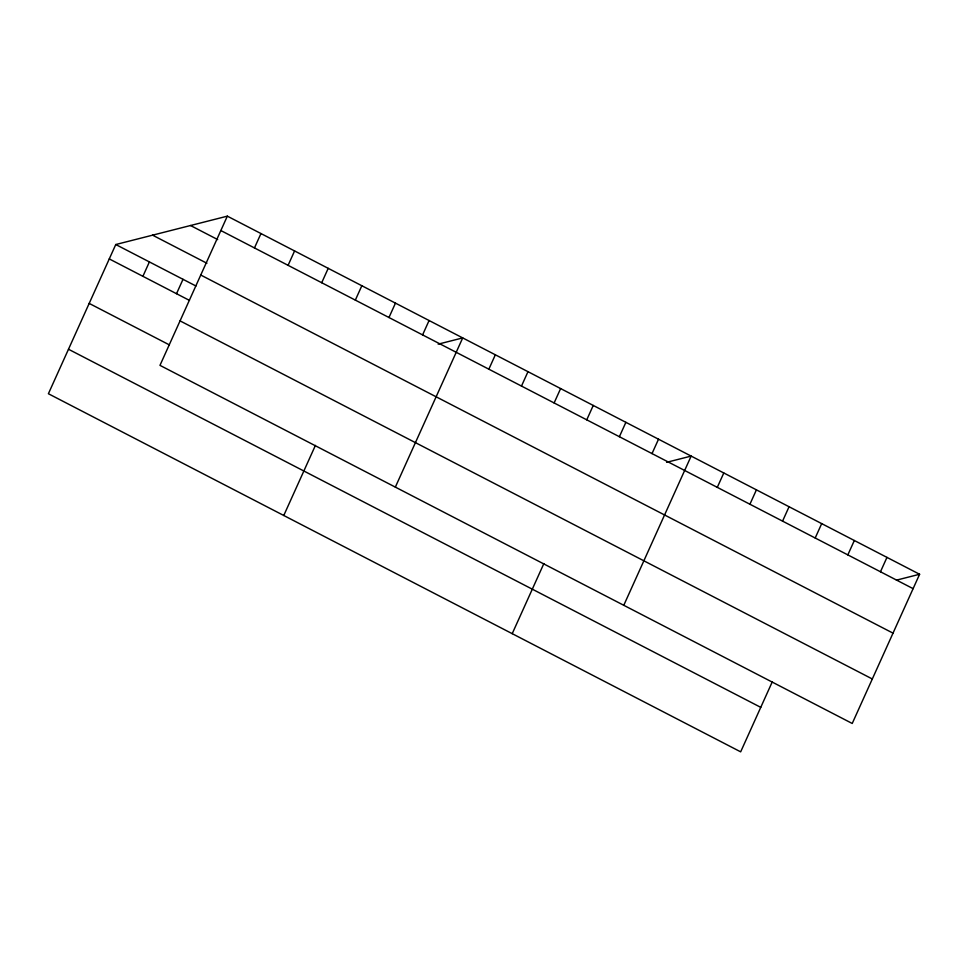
<?xml version="1.0" encoding="UTF-8"?>
<svg xmlns="http://www.w3.org/2000/svg" width="968" height="968" viewBox="0 0 968 968"><rect width="100%" height="100%" fill="white"/><g stroke="black" fill="none" stroke-linecap="round" stroke-linejoin="round"><path stroke-width="1.45" d="M227.335 216.154L159.974 365.359L852.227 723.471L919.6 574.266L227.335 216.154L115.773 244.529L48.4 393.734L740.665 751.846L772.319 681.738M142.901 276.316L149.399 261.917M176.515 293.703L183.012 279.316M254.463 247.941L260.961 233.554M288.089 265.329L294.587 250.942M321.715 282.729L328.212 268.342M355.341 300.116L361.838 285.729M283.769 515.484L315.423 445.389M388.967 317.516L395.464 303.129M422.592 334.904L429.078 320.517M395.343 487.122L462.704 337.917L438.165 344.16M488.852 369.183L495.338 354.796M521.486 386.063L527.984 371.676M554.12 402.954L560.617 388.567M586.753 419.834L593.251 405.447M512.217 633.665L543.871 563.558M619.387 436.713L625.885 422.326M652.021 453.593L658.518 439.206M623.779 605.29L691.152 456.085L666.613 462.329M717.288 487.364L723.786 472.977M749.922 504.243L756.419 489.856M782.567 521.123L789.065 506.736M815.201 538.002L821.699 523.615M847.835 554.894L854.333 540.507M880.469 571.773L886.966 557.386M896.416 580.159L919.6 574.266M220.837 230.541L913.102 588.653M190.527 225.52L217.679 239.568M152.581 235.163L206.898 263.26M200.751 275.033L893.016 633.145M115.773 244.529L195.947 286.008M109.275 258.916L189.45 300.395M180.06 320.88L872.313 678.979M89.189 303.407L169.364 344.886M68.486 349.242L760.751 707.354"/></g></svg>
